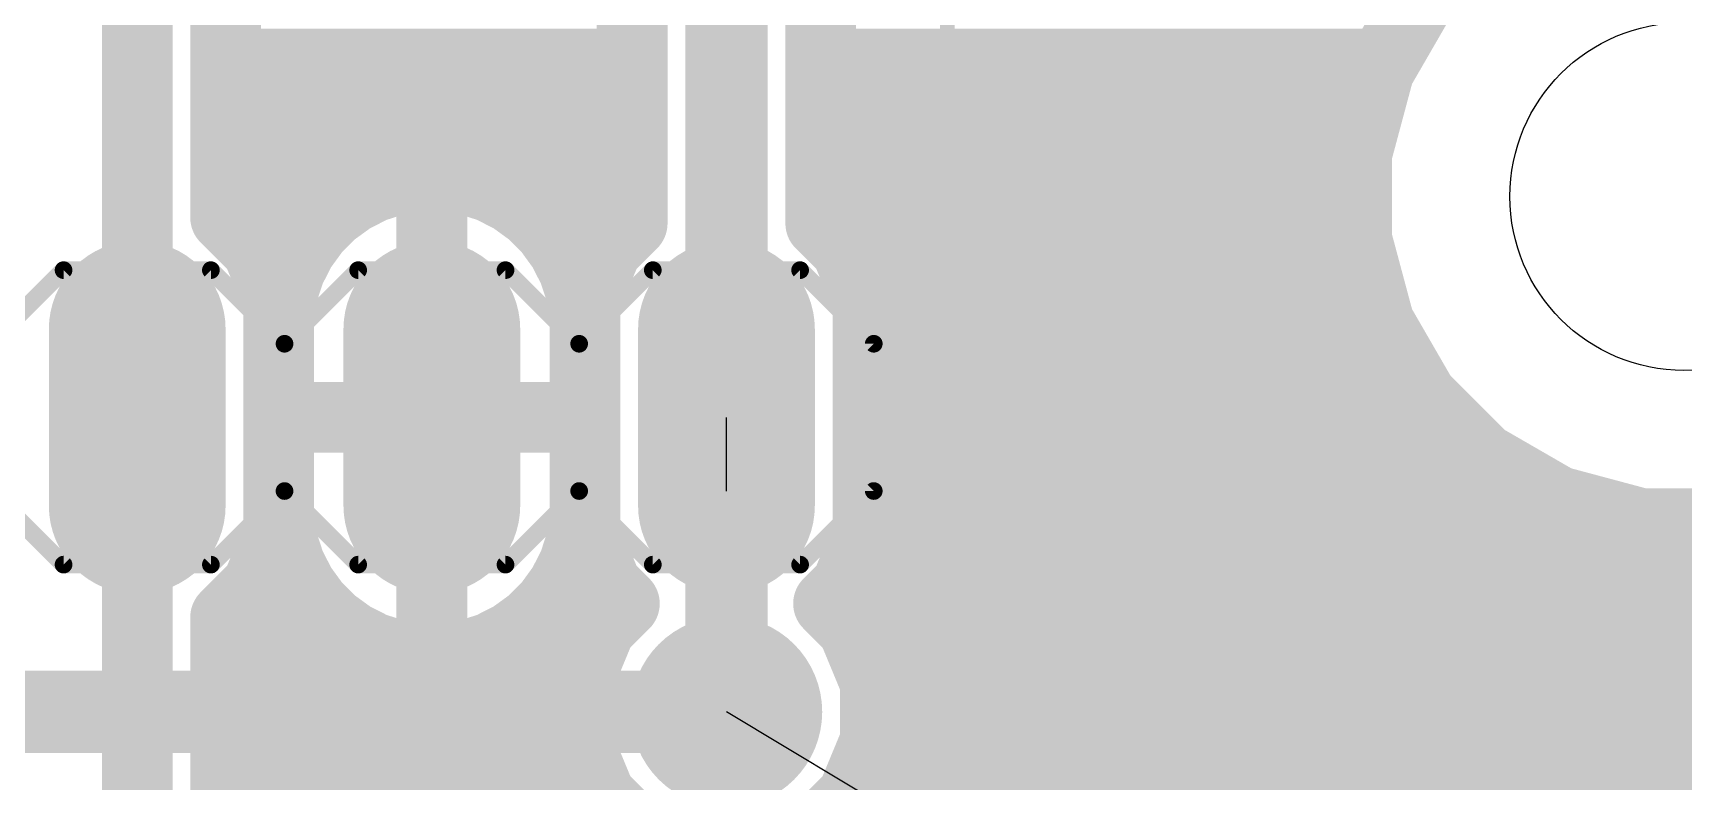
# Model space of a CAD drawing. Extents: x 30.8 to 86, y 18.1 to 73.3.
# Drawn here: x 61.33 to 75.56, y 57.82 to 64.28 of the extents above; entities that cross this region are included whole.
import ezdxf

# ---------------------------------------------------------------- set-up
doc = ezdxf.new("R2010")
doc.units = 0
for name, color, linetype in [('1', 12, 'CONTINUOUS'), ('16', 132, 'CONTINUOUS'), ('17', 110, 'CONTINUOUS'), ('18', 110, 'CONTINUOUS'), ('19', 53, 'CONTINUOUS'), ('20', 31, 'CONTINUOUS'), ('21', 253, 'CONTINUOUS'), ('51', 253, 'CONTINUOUS')]:
    doc.layers.add(name, color=color, linetype=linetype)

# ---------------------------------------------------------------- blocks, each defined once
blk = doc.blocks.new('RECT')
blk.add_solid([(-0.5, -0.5), (0.5, -0.5), (-0.5, 0.5), (0.5, 0.5)])
blk = doc.blocks.new('LONGP100')
at = {"const_width": 1}
blk.add_lwpolyline([(-0.5, 0), (0.5, 0)], dxfattribs=at)
at = {"const_width": 0.5}
for points in [[(-0.5, 0.25, 1), (-0.5, -0.25)], [(0.5, -0.25, 1), (0.5, 0.25)]]:
    blk.add_lwpolyline(points, format="xyb", dxfattribs=at)
blk = doc.blocks.new('ROUNDV')
at = {"const_width": 0.5}
blk.add_lwpolyline([(0, -0.25, 1), (0, 0.25, 1), (0, -0.25)], format="xyb", dxfattribs=at)

msp = doc.modelspace()

# ---------------------------------------------------------------- linework, layer by layer
at = {"layer": '1', "const_width": 0.7112}
msp.add_lwpolyline([(46.99, 58.42), (67.31, 58.42)], dxfattribs=at)
at = {"layer": '1', "const_width": 0.3556}
msp.add_lwpolyline([(67.31, 58.2422, 1), (67.31, 58.5978)], format="xyb", dxfattribs=at)
at = {"layer": '16'}
for points, const_width in [([(62.23, 67.945), (62.23, 60.96)], 0.6096), ([(67.31, 67.945), (67.31, 60.96)], 0.7112), ([(62.992, 62.6842), (62.992, 65.9145)], 0.6096), ([(66.4972, 65.965), (66.4972, 62.6334)], 0.6096), ([(68.1228, 62.6334), (68.1228, 65.965)], 0.6096), ([(73.3078, 64.597), (72.9364, 63.9538)], 0.6096), ([(62.992, 64.008), (66.4972, 64.008)], 0.6096), ([(68.1228, 64.008), (72.9677, 64.008)], 0.6096), ([(72.9364, 63.9538), (72.7442, 63.2364)], 0.6096), ([(62.992, 63.3984), (66.4972, 63.3984)], 0.6096), ([(68.1228, 63.3984), (72.7876, 63.3984)], 0.6096), ([(72.7442, 63.2364), (72.7442, 62.4936)], 0.6096), ([(64.666, 63.0428), (64.4607, 63.0103)], 0.6096), ([(64.77, 63.0428), (64.666, 63.0428)], 0.6096), ([(64.874, 63.0428), (64.77, 63.0428)], 0.6096), ([(64.77, 63.0428), (64.77, 60.96)], 0.6096), ([(64.77, 60.96), (64.77, 63.0428)], 0.6096), ([(65.0793, 63.0103), (64.874, 63.0428)], 0.6096), ([(64.263, 62.946), (64.0777, 62.8516)], 0.6096), ([(64.4607, 63.0103), (64.263, 62.946)], 0.6096), ([(65.277, 62.946), (65.0793, 63.0103)], 0.6096), ([(65.4622, 62.8516), (65.277, 62.946)], 0.6096), ([(62.992, 62.7888), (63.9913, 62.7888)], 0.6096), ([(64.0777, 62.8516), (63.9096, 62.7294)], 0.6096), ([(64.77, 62.7888), (64.77, 62.7888)], 0.6096), ([(65.6304, 62.7294), (65.4622, 62.8516)], 0.6096), ([(65.5487, 62.7888), (66.4972, 62.7888)], 0.6096), ([(68.1228, 62.7888), (72.7442, 62.7888)], 0.6096), ([(63.2636, 62.4126), (62.992, 62.6842)], 0.6096), ([(63.9096, 62.7294), (63.7626, 62.5824)], 0.6096), ([(65.7774, 62.5824), (65.6304, 62.7294)], 0.6096), ([(66.4972, 62.6334), (66.2764, 62.4126)], 0.6096), ([(68.3436, 62.4126), (68.1228, 62.6334)], 0.6096), ([(63.7626, 62.5824), (63.6404, 62.4143)], 0.6096), ([(65.8996, 62.4143), (65.7774, 62.5824)], 0.6096), ([(72.7442, 62.4936), (72.9364, 61.7762)], 0.6096), ([(63.4492, 61.9645), (63.2636, 62.4126)], 0.6096), ([(63.6404, 62.4143), (63.546, 62.229)], 0.6096), ([(65.994, 62.229), (65.8996, 62.4143)], 0.6096), ([(66.2764, 62.4126), (66.0908, 61.9645)], 0.6096), ([(68.5292, 61.9645), (68.3436, 62.4126)], 0.6096), ([(63.546, 62.229), (63.4817, 62.0313)], 0.6096), ([(66.0583, 62.0313), (65.994, 62.229)], 0.6096), ([(63.3603, 62.1792), (63.5298, 62.1792)], 0.6096), ([(64.77, 62.1792), (64.77, 62.1792)], 0.6096), ([(66.0102, 62.1792), (66.1797, 62.1792)], 0.6096), ([(68.4403, 62.1792), (72.8285, 62.1792)], 0.6096), ([(63.4817, 62.0313), (63.4492, 61.826)], 0.6096), ([(63.4492, 59.9555), (63.4492, 61.9645)], 0.6096), ([(66.0908, 61.826), (66.0583, 62.0313)], 0.6096), ([(66.0908, 61.9645), (66.0908, 59.9555)], 0.6096), ([(68.5292, 59.9555), (68.5292, 61.9645)], 0.6096), ([(63.4492, 61.826), (63.4492, 60.96)], 0.6096), ([(66.0908, 60.96), (66.0908, 61.826)], 0.6096), ([(72.9364, 61.7762), (73.3078, 61.133)], 0.6096), ([(63.4492, 61.5696), (63.4492, 61.5696)], 0.6096), ([(64.77, 61.5696), (64.77, 61.5696)], 0.6096), ([(66.0908, 61.5696), (66.0908, 61.5696)], 0.6096), ([(68.5292, 61.5696), (73.0557, 61.5696)], 0.6096), ([(73.3078, 61.133), (73.833, 60.6078)], 0.6096), ([(62.23, 60.96), (62.23, 57.15)], 0.6096), ([(63.4492, 60.96), (64.77, 60.96)], 0.6096), ([(64.77, 60.96), (63.4492, 60.96)], 0.6096), ([(63.4492, 60.96), (63.4492, 60.094)], 0.6096), ([(63.4492, 60.96), (64.77, 60.96)], 0.6096), ([(64.77, 60.96), (64.77, 60.96)], 0.6096), ([(64.77, 60.96), (64.77, 60.96)], 0.6096), ([(64.77, 58.8772), (64.77, 60.96)], 0.6096), ([(64.77, 60.96), (64.77, 60.96)], 0.6096), ([(64.77, 60.96), (64.77, 58.8772)], 0.6096), ([(66.0908, 60.96), (64.77, 60.96)], 0.6096), ([(64.77, 60.96), (64.77, 60.96)], 0.6096), ([(64.77, 60.96), (66.0908, 60.96)], 0.6096), ([(64.77, 60.96), (66.0908, 60.96)], 0.6096), ([(66.0908, 60.094), (66.0908, 60.96)], 0.6096), ([(68.5292, 60.96), (73.4808, 60.96)], 0.6096), ([(73.833, 60.6078), (74.4762, 60.2364)], 0.6096), ([(63.4492, 60.3504), (63.4492, 60.3504)], 0.6096), ([(64.77, 60.3504), (64.77, 60.3504)], 0.6096), ([(66.0908, 60.3504), (66.0908, 60.3504)], 0.6096), ([(67.31, 58.42), (67.31, 60.325)], 0.7112), ([(68.5292, 60.3504), (74.2788, 60.3504)], 0.6096), ([(74.4762, 60.2364), (75.1936, 60.0442)], 0.6096), ([(63.4492, 60.094), (63.4817, 59.8887)], 0.6096), ([(66.0583, 59.8887), (66.0908, 60.094)], 0.6096), ([(63.2636, 59.5074), (63.4492, 59.9555)], 0.6096), ([(66.0908, 59.9555), (66.2764, 59.5074)], 0.6096), ([(68.3436, 59.5074), (68.5292, 59.9555)], 0.6096), ([(75.1936, 60.0442), (75.9364, 60.0442)], 0.6096), ([(63.4817, 59.8887), (63.546, 59.691)], 0.6096), ([(65.994, 59.691), (66.0583, 59.8887)], 0.6096), ([(63.3603, 59.7408), (63.5298, 59.7408)], 0.6096), ([(63.546, 59.691), (63.6404, 59.5057)], 0.6096), ([(64.77, 59.7408), (64.77, 59.7408)], 0.6096), ([(65.8996, 59.5057), (65.994, 59.691)], 0.6096), ([(66.0102, 59.7408), (66.1797, 59.7408)], 0.6096), ([(68.4403, 59.7408), (80.4101, 59.7408)], 0.6096), ([(62.992, 59.2358), (63.2636, 59.5074)], 0.6096), ([(63.6404, 59.5057), (63.7626, 59.3376)], 0.6096), ([(65.7774, 59.3376), (65.8996, 59.5057)], 0.6096), ([(66.2764, 59.5074), (66.4299, 59.3539)], 0.6096), ([(68.1901, 59.3539), (68.3436, 59.5074)], 0.6096), ([(63.7626, 59.3376), (63.9096, 59.1906)], 0.6096), ([(65.6304, 59.1906), (65.7774, 59.3376)], 0.6096), ([(66.4299, 59.3539), (66.2226, 59.1466)], 0.6096), ([(68.3974, 59.1466), (68.1901, 59.3539)], 0.6096), ([(62.992, 57.4656), (62.992, 59.2358)], 0.6096), ([(62.992, 59.1312), (63.9912, 59.1312)], 0.6096), ([(63.9096, 59.1906), (64.0777, 59.0684)], 0.6096), ([(64.0777, 59.0684), (64.263, 58.974)], 0.6096), ([(64.77, 59.1312), (64.77, 59.1312)], 0.6096), ([(65.277, 58.974), (65.4622, 59.0684)], 0.6096), ([(65.4622, 59.0684), (65.6304, 59.1906)], 0.6096), ([(65.5488, 59.1312), (66.2162, 59.1312)], 0.6096), ([(66.2226, 59.1466), (66.0273, 58.6751)], 0.6096), ([(68.5927, 58.6751), (68.3974, 59.1466)], 0.6096), ([(68.4038, 59.1312), (80.762, 59.1312)], 0.6096), ([(64.263, 58.974), (64.4607, 58.9097)], 0.6096), ([(64.4607, 58.9097), (64.666, 58.8772)], 0.6096), ([(64.874, 58.8772), (65.0793, 58.9097)], 0.6096), ([(65.0793, 58.9097), (65.277, 58.974)], 0.6096), ([(64.666, 58.8772), (64.77, 58.8772)], 0.6096), ([(64.77, 58.8772), (64.874, 58.8772)], 0.6096), ([(66.0273, 58.6751), (66.0273, 58.1649)], 0.6096), ([(68.5927, 58.1649), (68.5927, 58.6751)], 0.6096), ([(62.992, 58.5216), (66.0273, 58.5216)], 0.6096), ([(68.5927, 58.5216), (81.114, 58.5216)], 0.6096), ([(66.0273, 58.1649), (66.2226, 57.6934)], 0.6096), ([(68.3974, 57.6934), (68.5927, 58.1649)], 0.6096), ([(62.992, 57.912), (66.132, 57.912)], 0.6096), ([(68.488, 57.912), (81.4659, 57.912)], 0.6096), ([(66.2226, 57.6934), (66.5834, 57.3326)], 0.6096), ([(68.0366, 57.3326), (68.3974, 57.6934)], 0.6096)]:
    msp.add_lwpolyline(points, dxfattribs=dict(at, const_width=const_width))
for points, const_width in [([(62.992, 64.1604, 1), (62.992, 63.8556)], 0.3048), ([(66.4972, 63.8556, 1), (66.4972, 64.1604)], 0.3048), ([(68.1228, 64.1604, 1), (68.1228, 63.8556)], 0.3048), ([(73.0836, 63.9143, 1), (72.7892, 63.9932)], 0.3048), ([(72.9677, 63.8556, 1), (72.9677, 64.1604)], 0.3048), ([(72.8045, 64.03, 1), (73.0684, 63.8776)], 0.3048), ([(62.992, 63.5508, 1), (62.992, 63.246)], 0.3048), ([(66.4972, 63.246, 1), (66.4972, 63.5508)], 0.3048), ([(68.1228, 63.5508, 1), (68.1228, 63.246)], 0.3048), ([(72.7876, 63.246, 1), (72.7876, 63.5508)], 0.3048), ([(72.8966, 63.2364, 1), (72.5918, 63.2364)], 0.3048), ([(64.666, 63.1952, 1), (64.666, 62.8904)], 0.3048), ([(64.77, 63.1952, 1), (64.77, 62.8904)], 0.3048), ([(64.9224, 63.0428, 1), (64.6176, 63.0428)], 0.3048), ([(64.9224, 63.0428, 1), (64.6176, 63.0428)], 0.3048), ([(64.6899, 62.8923, 1), (64.6422, 63.1933)], 0.3048), ([(64.8978, 63.1933, 1), (64.8501, 62.8923)], 0.3048), ([(64.77, 62.8904, 1), (64.77, 63.1952)], 0.3048), ([(64.874, 62.8904, 1), (64.874, 63.1952)], 0.3048), ([(72.597, 63.2758, 1), (72.8914, 63.1969)], 0.3048), ([(64.2159, 63.091, 1), (64.3101, 62.8011)], 0.3048), ([(64.3322, 62.8102, 1), (64.1938, 63.0818)], 0.3048), ([(64.4369, 63.1608, 1), (64.4845, 62.8598)], 0.3048), ([(64.5078, 62.8653, 1), (64.4136, 63.1552)], 0.3048), ([(65.1264, 63.1552, 1), (65.0322, 62.8653)], 0.3048), ([(65.0554, 62.8598, 1), (65.1031, 63.1608)], 0.3048), ([(65.3462, 63.0818, 1), (65.2078, 62.8102)], 0.3048), ([(65.2299, 62.8011, 1), (65.3241, 63.091)], 0.3048), ([(62.992, 62.9412, 1), (62.992, 62.6364)], 0.3048), ([(64.0086, 62.9874, 1), (64.1469, 62.7159)], 0.3048), ([(64.1673, 62.7284, 1), (63.9882, 62.9749)], 0.3048), ([(63.9913, 62.6364, 1), (63.9913, 62.9412)], 0.3048), ([(64.77, 62.9412, 1), (64.77, 62.6364)], 0.3048), ([(64.77, 62.6364, 1), (64.77, 62.9412)], 0.3048), ([(65.5518, 62.9749, 1), (65.3727, 62.7284)], 0.3048), ([(65.3931, 62.7159, 1), (65.5314, 62.9874)], 0.3048), ([(65.5487, 62.9412, 1), (65.5487, 62.6364)], 0.3048), ([(66.4972, 62.6364, 1), (66.4972, 62.9412)], 0.3048), ([(68.1228, 62.9412, 1), (68.1228, 62.6364)], 0.3048), ([(72.7442, 62.6364, 1), (72.7442, 62.9412)], 0.3048), ([(63.0998, 62.792, 1), (62.8842, 62.5764)], 0.3048), ([(63.82, 62.8527, 1), (63.9991, 62.6062)], 0.3048), ([(64.0173, 62.6217, 1), (63.8018, 62.8372)], 0.3048), ([(65.7382, 62.8372, 1), (65.5227, 62.6217)], 0.3048), ([(65.5409, 62.6062, 1), (65.72, 62.8527)], 0.3048), ([(66.605, 62.5256, 1), (66.3894, 62.7412)], 0.3048), ([(68.2306, 62.7412, 1), (68.015, 62.5256)], 0.3048), ([(62.8396, 62.6842, 1), (63.1444, 62.6842)], 0.3048), ([(63.6548, 62.6902, 1), (63.8703, 62.4747)], 0.3048), ([(63.8858, 62.4929, 1), (63.6393, 62.672)], 0.3048), ([(65.9007, 62.672, 1), (65.6542, 62.4929)], 0.3048), ([(65.6697, 62.4747, 1), (65.8852, 62.6902)], 0.3048), ([(66.3448, 62.6334, 1), (66.6496, 62.6334)], 0.3048), ([(67.9704, 62.6334, 1), (68.2752, 62.6334)], 0.3048), ([(72.8914, 62.5331, 1), (72.597, 62.4542)], 0.3048), ([(63.4044, 62.4709, 1), (63.1228, 62.3543)], 0.3048), ([(63.1558, 62.3049, 1), (63.3713, 62.5204)], 0.3048), ([(63.5171, 62.5038, 1), (63.7636, 62.3247)], 0.3048), ([(63.7761, 62.3451, 1), (63.5046, 62.4834)], 0.3048), ([(66.0354, 62.4834, 1), (65.7639, 62.3451)], 0.3048), ([(65.7764, 62.3247, 1), (66.0229, 62.5038)], 0.3048), ([(66.1686, 62.5204, 1), (66.3842, 62.3049)], 0.3048), ([(66.4172, 62.3543, 1), (66.1356, 62.4709)], 0.3048), ([(68.4844, 62.4709, 1), (68.2028, 62.3543)], 0.3048), ([(68.2358, 62.3049, 1), (68.4513, 62.5204)], 0.3048), ([(72.5918, 62.4936, 1), (72.8966, 62.4936)], 0.3048), ([(63.6909, 62.1819, 1), (63.401, 62.2761)], 0.3048), ([(66.139, 62.2761, 1), (65.8491, 62.1819)], 0.3048), ([(63.3603, 62.3316, 1), (63.3603, 62.0268)], 0.3048), ([(63.4102, 62.2982, 1), (63.6818, 62.1598)], 0.3048), ([(63.5298, 62.0268, 1), (63.5298, 62.3316)], 0.3048), ([(64.77, 62.3316, 1), (64.77, 62.0268)], 0.3048), ([(64.77, 62.0268, 1), (64.77, 62.3316)], 0.3048), ([(66.0102, 62.3316, 1), (66.0102, 62.0268)], 0.3048), ([(65.8582, 62.1598, 1), (66.1298, 62.2982)], 0.3048), ([(66.1797, 62.0268, 1), (66.1797, 62.3316)], 0.3048), ([(68.4403, 62.3316, 1), (68.4403, 62.0268)], 0.3048), ([(72.8285, 62.0268, 1), (72.8285, 62.3316)], 0.3048), ([(63.6016, 61.9645, 1), (63.2968, 61.9645)], 0.3048), ([(63.3368, 62.0784, 1), (63.6267, 61.9842)], 0.3048), ([(63.6322, 62.0074, 1), (63.3312, 62.0551)], 0.3048), ([(66.2088, 62.0551, 1), (65.9078, 62.0074)], 0.3048), ([(65.9133, 61.9842, 1), (66.2032, 62.0784)], 0.3048), ([(66.2432, 61.9645, 1), (65.9384, 61.9645)], 0.3048), ([(68.6816, 61.9645, 1), (68.3768, 61.9645)], 0.3048), ([(63.6016, 61.826, 1), (63.2968, 61.826)], 0.3048), ([(63.3084, 61.9062, 1), (63.59, 62.0228)], 0.3048), ([(65.95, 62.0228, 1), (66.2316, 61.9062)], 0.3048), ([(66.2432, 61.826, 1), (65.9384, 61.826)], 0.3048), ([(68.3884, 61.9062, 1), (68.67, 62.0228)], 0.3048), ([(73.0684, 61.8524, 1), (72.8045, 61.7)], 0.3048), ([(63.2987, 61.8498, 1), (63.5997, 61.8021)], 0.3048), ([(65.9403, 61.8021, 1), (66.2413, 61.8498)], 0.3048), ([(72.7892, 61.7368, 1), (73.0836, 61.8157)], 0.3048), ([(63.4492, 61.722, 1), (63.4492, 61.4172)], 0.3048), ([(63.4492, 61.4172, 1), (63.4492, 61.722)], 0.3048), ([(64.77, 61.722, 1), (64.77, 61.4172)], 0.3048), ([(64.77, 61.4172, 1), (64.77, 61.722)], 0.3048), ([(66.0908, 61.722, 1), (66.0908, 61.4172)], 0.3048), ([(66.0908, 61.4172, 1), (66.0908, 61.722)], 0.3048), ([(68.5292, 61.722, 1), (68.5292, 61.4172)], 0.3048), ([(73.0557, 61.4172, 1), (73.0557, 61.722)], 0.3048), ([(73.4156, 61.2408, 1), (73.2, 61.0252)], 0.3048), ([(73.1758, 61.0568, 1), (73.4398, 61.2092)], 0.3048), ([(62.3824, 60.96, 1), (62.0776, 60.96)], 0.3048), ([(63.4492, 61.1124, 1), (63.4492, 60.8076)], 0.3048), ([(63.4492, 61.1124, 1), (63.4492, 60.8076)], 0.3048), ([(63.6016, 60.96, 1), (63.2968, 60.96)], 0.3048), ([(63.4492, 61.1124, 1), (63.4492, 60.8076)], 0.3048), ([(64.77, 61.1124, 1), (64.77, 60.8076)], 0.3048), ([(64.9224, 60.96, 1), (64.6176, 60.96)], 0.3048), ([(64.9224, 60.96, 1), (64.6176, 60.96)], 0.3048), ([(64.77, 61.1124, 1), (64.77, 60.8076)], 0.3048), ([(64.9224, 60.96, 1), (64.6176, 60.96)], 0.3048), ([(64.77, 61.1124, 1), (64.77, 60.8076)], 0.3048), ([(64.9224, 60.96, 1), (64.6176, 60.96)], 0.3048), ([(64.77, 61.1124, 1), (64.77, 60.8076)], 0.3048), ([(64.77, 61.1124, 1), (64.77, 60.8076)], 0.3048), ([(64.77, 60.8076, 1), (64.77, 61.1124)], 0.3048), ([(64.77, 60.8076, 1), (64.77, 61.1124)], 0.3048), ([(64.77, 60.8076, 1), (64.77, 61.1124)], 0.3048), ([(64.77, 60.8076, 1), (64.77, 61.1124)], 0.3048), ([(64.77, 60.8076, 1), (64.77, 61.1124)], 0.3048), ([(66.2432, 60.96, 1), (65.9384, 60.96)], 0.3048), ([(66.0908, 60.8076, 1), (66.0908, 61.1124)], 0.3048), ([(66.0908, 60.8076, 1), (66.0908, 61.1124)], 0.3048), ([(66.0908, 60.8076, 1), (66.0908, 61.1124)], 0.3048), ([(68.5292, 61.1124, 1), (68.5292, 60.8076)], 0.3048), ([(73.4808, 60.8076, 1), (73.4808, 61.1124)], 0.3048), ([(62.0776, 60.96, 1), (62.3824, 60.96)], 0.3048), ([(63.2968, 60.96, 1), (63.6016, 60.96)], 0.3048), ([(64.6176, 60.96, 1), (64.9224, 60.96)], 0.3048), ([(64.6176, 60.96, 1), (64.9224, 60.96)], 0.3048), ([(64.6176, 60.96, 1), (64.9224, 60.96)], 0.3048), ([(64.6176, 60.96, 1), (64.9224, 60.96)], 0.3048), ([(65.9384, 60.96, 1), (66.2432, 60.96)], 0.3048), ([(67.1322, 60.96, 1), (67.4878, 60.96)], 0.3556), ([(73.9092, 60.7398, 1), (73.7568, 60.4758)], 0.3048), ([(73.7252, 60.5, 1), (73.9408, 60.7156)], 0.3048), ([(63.4492, 60.5028, 1), (63.4492, 60.198)], 0.3048), ([(63.4492, 60.198, 1), (63.4492, 60.5028)], 0.3048), ([(64.77, 60.5028, 1), (64.77, 60.198)], 0.3048), ([(64.77, 60.198, 1), (64.77, 60.5028)], 0.3048), ([(66.0908, 60.5028, 1), (66.0908, 60.198)], 0.3048), ([(66.0908, 60.198, 1), (66.0908, 60.5028)], 0.3048), ([(67.4878, 60.325, 1), (67.1322, 60.325)], 0.3556), ([(68.5292, 60.5028, 1), (68.5292, 60.198)], 0.3048), ([(74.2788, 60.198, 1), (74.2788, 60.5028)], 0.3048), ([(74.5157, 60.3836, 1), (74.4368, 60.0892)], 0.3048), ([(74.4, 60.1045, 1), (74.5524, 60.3684)], 0.3048), ([(63.5997, 60.1179, 1), (63.2987, 60.0702)], 0.3048), ([(66.2413, 60.0702, 1), (65.9403, 60.1179)], 0.3048), ([(63.2968, 60.094, 1), (63.6016, 60.094)], 0.3048), ([(63.59, 59.8972, 1), (63.3084, 60.0138)], 0.3048), ([(66.2316, 60.0138, 1), (65.95, 59.8972)], 0.3048), ([(65.9384, 60.094, 1), (66.2432, 60.094)], 0.3048), ([(68.67, 59.8972, 1), (68.3884, 60.0138)], 0.3048), ([(75.1936, 60.1966, 1), (75.1936, 59.8918)], 0.3048), ([(75.1542, 59.897, 1), (75.2331, 60.1914)], 0.3048), ([(63.2968, 59.9555, 1), (63.6016, 59.9555)], 0.3048), ([(63.6267, 59.9358, 1), (63.3368, 59.8416)], 0.3048), ([(63.3312, 59.8649, 1), (63.6322, 59.9125)], 0.3048), ([(65.9078, 59.9125, 1), (66.2088, 59.8649)], 0.3048), ([(66.2032, 59.8416, 1), (65.9133, 59.9358)], 0.3048), ([(65.9384, 59.9555, 1), (66.2432, 59.9555)], 0.3048), ([(68.3768, 59.9555, 1), (68.6816, 59.9555)], 0.3048), ([(63.3603, 59.8932, 1), (63.3603, 59.5884)], 0.3048), ([(63.6818, 59.7602, 1), (63.4102, 59.6218)], 0.3048), ([(63.5298, 59.5884, 1), (63.5298, 59.8932)], 0.3048), ([(64.77, 59.8932, 1), (64.77, 59.5884)], 0.3048), ([(64.77, 59.5884, 1), (64.77, 59.8932)], 0.3048), ([(66.0102, 59.8932, 1), (66.0102, 59.5884)], 0.3048), ([(66.1298, 59.6218, 1), (65.8582, 59.7602)], 0.3048), ([(66.1797, 59.5884, 1), (66.1797, 59.8932)], 0.3048), ([(68.4403, 59.8932, 1), (68.4403, 59.5884)], 0.3048), ([(63.3713, 59.3996, 1), (63.1558, 59.6151)], 0.3048), ([(63.401, 59.6439, 1), (63.6909, 59.7381)], 0.3048), ([(63.7636, 59.5953, 1), (63.5171, 59.4162)], 0.3048), ([(66.0229, 59.4162, 1), (65.7764, 59.5953)], 0.3048), ([(65.8491, 59.7381, 1), (66.139, 59.6439)], 0.3048), ([(66.3842, 59.6151, 1), (66.1687, 59.3996)], 0.3048), ([(68.4513, 59.3996, 1), (68.2358, 59.6151)], 0.3048), ([(63.1228, 59.5657, 1), (63.4044, 59.4491)], 0.3048), ([(63.5046, 59.4366, 1), (63.7761, 59.5749)], 0.3048), ([(63.8703, 59.4453, 1), (63.6548, 59.2298)], 0.3048), ([(65.8852, 59.2298, 1), (65.6697, 59.4453)], 0.3048), ([(65.7639, 59.5749, 1), (66.0354, 59.4366)], 0.3048), ([(66.1356, 59.4491, 1), (66.4172, 59.5657)], 0.3048), ([(66.5377, 59.2461, 1), (66.3221, 59.4617)], 0.3048), ([(68.2979, 59.4617, 1), (68.0823, 59.2461)], 0.3048), ([(68.2028, 59.5657, 1), (68.4844, 59.4491)], 0.3048), ([(62.8842, 59.3436, 1), (63.0998, 59.128)], 0.3048), ([(63.1444, 59.2358, 1), (62.8396, 59.2358)], 0.3048), ([(63.6393, 59.248, 1), (63.8858, 59.4271)], 0.3048), ([(65.6542, 59.4271, 1), (65.9007, 59.248)], 0.3048), ([(66.3221, 59.2461, 1), (66.5377, 59.4617)], 0.3048), ([(68.0823, 59.4617, 1), (68.2979, 59.2461)], 0.3048), ([(62.992, 59.2836, 1), (62.992, 58.9788)], 0.3048), ([(63.9991, 59.3138, 1), (63.82, 59.0673)], 0.3048), ([(63.8018, 59.0828, 1), (64.0173, 59.2983)], 0.3048), ([(64.1469, 59.2041, 1), (64.0086, 58.9326)], 0.3048), ([(63.9912, 58.9788, 1), (63.9912, 59.2836)], 0.3048), ([(64.77, 59.2836, 1), (64.77, 58.9788)], 0.3048), ([(64.77, 58.9788, 1), (64.77, 59.2836)], 0.3048), ([(65.5314, 58.9326, 1), (65.3931, 59.2041)], 0.3048), ([(65.5488, 59.2836, 1), (65.5488, 58.9788)], 0.3048), ([(65.5227, 59.2983, 1), (65.7382, 59.0828)], 0.3048), ([(65.72, 59.0673, 1), (65.5409, 59.3138)], 0.3048), ([(66.1148, 59.2544, 1), (66.3303, 59.0388)], 0.3048), ([(66.3634, 59.0883, 1), (66.0818, 59.2049)], 0.3048), ([(66.2162, 58.9788, 1), (66.2162, 59.2836)], 0.3048), ([(68.5382, 59.2049, 1), (68.2566, 59.0883)], 0.3048), ([(68.4038, 59.2836, 1), (68.4038, 58.9788)], 0.3048), ([(68.2897, 59.0388, 1), (68.5052, 59.2544)], 0.3048), ([(63.9882, 58.9451, 1), (64.1673, 59.1916)], 0.3048), ([(64.3101, 59.1189, 1), (64.2159, 58.829)], 0.3048), ([(64.1938, 58.8382, 1), (64.3322, 59.1098)], 0.3048), ([(64.4845, 59.0602, 1), (64.4369, 58.7592)], 0.3048), ([(65.1031, 58.7592, 1), (65.0554, 59.0602)], 0.3048), ([(65.2078, 59.1098, 1), (65.3462, 58.8382)], 0.3048), ([(65.3241, 58.829, 1), (65.2299, 59.1189)], 0.3048), ([(65.3727, 59.1916, 1), (65.5518, 58.9451)], 0.3048), ([(64.4136, 58.7648, 1), (64.5078, 59.0547)], 0.3048), ([(64.6661, 59.0296, 1), (64.666, 58.7248)], 0.3048), ([(64.77, 59.0296, 1), (64.77, 58.7248)], 0.3048), ([(64.6422, 58.7267, 1), (64.6899, 59.0277)], 0.3048), ([(64.8501, 59.0277, 1), (64.8978, 58.7267)], 0.3048), ([(64.77, 58.7248, 1), (64.77, 59.0296)], 0.3048), ([(64.874, 58.7248, 1), (64.874, 59.0296)], 0.3048), ([(65.0322, 59.0547, 1), (65.1264, 58.7648)], 0.3048), ([(64.6176, 58.8772, 1), (64.9224, 58.8772)], 0.3048), ([(64.6176, 58.8772, 1), (64.9224, 58.8772)], 0.3048), ([(66.1797, 58.6751, 1), (65.8749, 58.6751)], 0.3048), ([(68.7451, 58.6751, 1), (68.4403, 58.6751)], 0.3048), ([(62.992, 58.674, 1), (62.992, 58.3692)], 0.3048), ([(65.8865, 58.7335, 1), (66.1681, 58.6168)], 0.3048), ([(66.0273, 58.3692, 1), (66.0273, 58.674)], 0.3048), ([(68.5927, 58.674, 1), (68.5927, 58.3692)], 0.3048), ([(68.4519, 58.6168, 1), (68.7335, 58.7335)], 0.3048), ([(67.1322, 58.42, 1), (67.4878, 58.42)], 0.3556), ([(66.1681, 58.2232, 1), (65.8865, 58.1065)], 0.3048), ([(68.7335, 58.1065, 1), (68.4519, 58.2232)], 0.3048), ([(62.992, 58.0644, 1), (62.992, 57.7596)], 0.3048), ([(65.8749, 58.1649, 1), (66.1797, 58.1649)], 0.3048), ([(66.132, 57.7596, 1), (66.132, 58.0644)], 0.3048), ([(68.488, 58.0644, 1), (68.488, 57.7596)], 0.3048), ([(68.4403, 58.1649, 1), (68.7451, 58.1649)], 0.3048), ([(66.3303, 57.8012, 1), (66.1148, 57.5856)], 0.3048), ([(68.5052, 57.5856, 1), (68.2897, 57.8012)], 0.3048), ([(66.0818, 57.6351, 1), (66.3634, 57.7517)], 0.3048), ([(68.2566, 57.7517, 1), (68.5382, 57.6351)], 0.3048)]:
    msp.add_lwpolyline(points, format="xyb", dxfattribs=dict(at, const_width=const_width))
at = {"layer": '19'}
for p, q in [((67.31, 60.325), (67.31, 60.96)), ((73.66, 54.61), (67.31, 58.42))]:
    msp.add_line(p, q, dxfattribs=at)
at = {"layer": '20', "const_width": 0.1524}
msp.add_lwpolyline([(58.42, 18.2245, 1), (58.42, 73.2155, 1), (58.42, 18.2245)], format="xyb", dxfattribs=at)
at = {"layer": '20'}
msp.add_circle((75.565, 62.865), 1.5, dxfattribs=at)
at = {"layer": '21'}
for points, const_width in [([(69.215, 70.485), (69.215, 54.61)], 0.127), ([(61.595, 62.23), (60.96, 61.595)], 0.1524), ([(61.595, 62.23), (62.865, 62.23)], 0.1524), ([(62.865, 62.23), (63.5, 61.595)], 0.1524), ([(63.5, 61.595), (64.135, 62.23)], 0.1524), ([(64.135, 62.23), (65.405, 62.23)], 0.1524), ([(65.405, 62.23), (66.04, 61.595)], 0.1524), ([(66.675, 62.23), (66.04, 61.595)], 0.1524), ([(66.675, 62.23), (67.945, 62.23)], 0.1524), ([(67.945, 62.23), (68.58, 61.595)], 0.1524), ([(63.5, 61.595), (63.5, 60.325)], 0.1524), ([(66.04, 61.595), (66.04, 60.325)], 0.1524), ([(68.58, 61.595), (68.58, 60.325)], 0.1524), ([(60.96, 60.325), (61.595, 59.69)], 0.1524), ([(63.5, 60.325), (62.865, 59.69)], 0.1524), ([(64.135, 59.69), (63.5, 60.325)], 0.1524), ([(66.04, 60.325), (65.405, 59.69)], 0.1524), ([(66.04, 60.325), (66.675, 59.69)], 0.1524), ([(68.58, 60.325), (67.945, 59.69)], 0.1524), ([(62.865, 59.69), (61.595, 59.69)], 0.1524), ([(65.405, 59.69), (64.135, 59.69)], 0.1524), ([(67.945, 59.69), (66.675, 59.69)], 0.1524)]:
    msp.add_lwpolyline(points, dxfattribs=dict(at, const_width=const_width))
at = {"layer": '21', "const_width": 0.0762}
for points in [[(61.595, 62.2681, 1), (61.595, 62.1919)], [(61.6219, 62.2031, 1), (61.5681, 62.2569)], [(62.8919, 62.2569, 1), (62.8381, 62.2031)], [(62.865, 62.1919, 1), (62.865, 62.2681)], [(64.135, 62.2681, 1), (64.135, 62.1919)], [(64.1619, 62.2031, 1), (64.1081, 62.2569)], [(65.4319, 62.2569, 1), (65.3781, 62.2031)], [(65.405, 62.1919, 1), (65.405, 62.2681)], [(66.675, 62.2681, 1), (66.675, 62.1919)], [(66.7019, 62.2031, 1), (66.6481, 62.2569)], [(67.9719, 62.2569, 1), (67.9181, 62.2031)], [(67.945, 62.1919, 1), (67.945, 62.2681)], [(63.5381, 61.595, 1), (63.4619, 61.595)], [(63.4731, 61.6219, 1), (63.5269, 61.5681)], [(63.4731, 61.5681, 1), (63.5269, 61.6219)], [(66.0781, 61.595, 1), (66.0019, 61.595)], [(66.0131, 61.6219, 1), (66.0669, 61.5681)], [(66.0131, 61.5681, 1), (66.0669, 61.6219)], [(68.6181, 61.595, 1), (68.5419, 61.595)], [(68.5531, 61.5681, 1), (68.6069, 61.6219)], [(63.4619, 60.325, 1), (63.5381, 60.325)], [(63.5269, 60.3519, 1), (63.4731, 60.2981)], [(63.5269, 60.2981, 1), (63.4731, 60.3519)], [(66.0019, 60.325, 1), (66.0781, 60.325)], [(66.0669, 60.3519, 1), (66.0131, 60.2981)], [(66.0669, 60.2981, 1), (66.0131, 60.3519)], [(68.5419, 60.325, 1), (68.6181, 60.325)], [(68.6069, 60.2981, 1), (68.5531, 60.3519)], [(61.595, 59.7281, 1), (61.595, 59.6519)], [(61.5681, 59.6631, 1), (61.6219, 59.7169)], [(62.8381, 59.7169, 1), (62.8919, 59.6631)], [(62.865, 59.6519, 1), (62.865, 59.7281)], [(64.135, 59.7281, 1), (64.135, 59.6519)], [(64.1081, 59.6631, 1), (64.1619, 59.7169)], [(65.3781, 59.7169, 1), (65.4319, 59.6631)], [(65.405, 59.6519, 1), (65.405, 59.7281)], [(66.675, 59.7281, 1), (66.675, 59.6519)], [(66.6481, 59.6631, 1), (66.7019, 59.7169)], [(67.9181, 59.7169, 1), (67.9719, 59.6631)], [(67.945, 59.6519, 1), (67.945, 59.7281)]]:
    msp.add_lwpolyline(points, format="xyb", dxfattribs=at)

# ---------------------------------------------------------------- block references
at = {"layer": '17', "xscale": 1.524, "yscale": 1.524, "rotation": 90}
for p in [(62.23, 60.96), (62.23, 60.96), (64.77, 60.96), (64.77, 60.96), (67.31, 60.96), (67.31, 60.96)]:
    msp.add_blockref('LONGP100', p, dxfattribs=at)
at = {"layer": '18', "xscale": 1.651, "yscale": 1.651}
msp.add_blockref('ROUNDV', (67.31, 58.42), dxfattribs=at)
msp.add_blockref('ROUNDV', (67.31, 58.42), dxfattribs=at)
at = {"layer": '51', "xscale": 0.508, "yscale": 0.508}
for p in [(62.23, 60.96), (64.77, 60.96), (67.31, 60.96)]:
    msp.add_blockref('RECT', p, dxfattribs=at)

doc.saveas('drawing.dxf')
